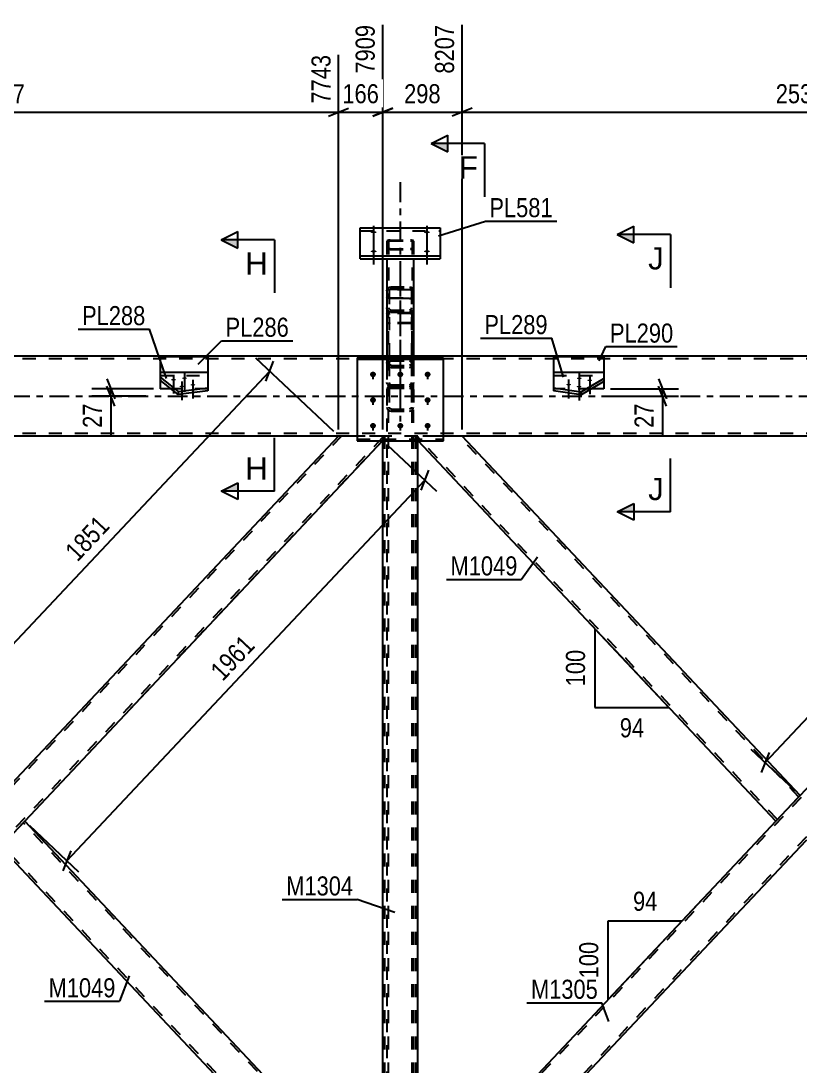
# Model space of a CAD drawing. Header units: millimetres. Extents: x -174 to 1015, y -641 to 200.
# Drawn here: x 244 to 360.9, y -100.6 to 56.3 of the extents above; entities that cross this region are included whole.
import ezdxf

# ---------------------------------------------------------------- set-up
doc = ezdxf.new("R2010")
doc.units = ezdxf.units.MM
doc.linetypes.add('DXK_LINE_DOT2', pattern=[3.9198, 1.9599, -1.9599])
doc.linetypes.add('DXK_LINE_DOT3', pattern=[5.9187, 2.979, -0.9799, 0.9799, -0.9799])
doc.styles.add('Arial', font='ARIAL.TTF', dxfattribs={"height": 0.2})
doc.styles.add('Arial Narrow', font='ARIALN.TTF', dxfattribs={"height": 0.2})

# ---------------------------------------------------------------- blocks, each defined once
blk = doc.blocks.new('Bolt-814735029-5268 - 5257')
at = {"linetype": 'Continuous'}
for points in [[(296.9, 24.44), (296.81, 24.44), (296.72, 24.45), (296.64, 24.47), (296.57, 24.49), (296.52, 24.52), (296.48, 24.54), (296.46, 24.57), (296.46, 24.61), (296.48, 24.64), (296.52, 24.67), (296.57, 24.69), (296.64, 24.71), (296.72, 24.73), (296.81, 24.74), (296.9, 24.74), (296.99, 24.74), (297.08, 24.73), (297.16, 24.71), (297.23, 24.69), (297.28, 24.67), (297.32, 24.64), (297.34, 24.61), (297.34, 24.57), (297.32, 24.54), (297.28, 24.52), (297.23, 24.49), (297.16, 24.47), (297.08, 24.45), (296.99, 24.44)], [(296.9, 21.57), (296.81, 21.57), (296.72, 21.58), (296.64, 21.6), (296.57, 21.62), (296.52, 21.64), (296.48, 21.67), (296.46, 21.7), (296.46, 21.73), (296.48, 21.76), (296.52, 21.79), (296.57, 21.82), (296.64, 21.84), (296.72, 21.86), (296.81, 21.86), (296.9, 21.87), (296.99, 21.86), (297.08, 21.86), (297.16, 21.84), (297.23, 21.82), (297.28, 21.79), (297.32, 21.76), (297.34, 21.73), (297.34, 21.7), (297.32, 21.67), (297.28, 21.64), (297.23, 21.62), (297.16, 21.6), (297.08, 21.58), (296.99, 21.57)]]:
    blk.add_hatch(color=1, dxfattribs=at).paths.add_polyline_path(points)
at = {"color": 1, "linetype": 'Continuous'}
for p, q in [((296.9, 25.53), (296.9, 22.6)), ((296.9, 22.66), (296.9, 19.73))]:
    blk.add_line(p, q, dxfattribs=at)
blk = doc.blocks.new('Bolt-814735029-5269 - 5257')
at = {"linetype": 'Continuous'}
for points in [[(296.8, 3.66), (296.89, 3.65), (296.98, 3.63), (297.06, 3.58), (297.13, 3.53), (297.18, 3.46), (297.22, 3.38), (297.24, 3.29), (297.24, 3.21), (297.22, 3.12), (297.18, 3.04), (297.13, 2.97), (297.06, 2.92), (296.98, 2.87), (296.89, 2.85), (296.8, 2.84), (296.71, 2.85), (296.62, 2.87), (296.54, 2.92), (296.47, 2.97), (296.42, 3.04), (296.38, 3.12), (296.36, 3.21), (296.36, 3.29), (296.38, 3.38), (296.42, 3.46), (296.47, 3.53), (296.54, 3.58), (296.62, 3.63), (296.71, 3.65)], [(300.9, 3.66), (300.99, 3.65), (301.08, 3.63), (301.16, 3.58), (301.23, 3.53), (301.28, 3.46), (301.32, 3.38), (301.34, 3.29), (301.34, 3.21), (301.32, 3.12), (301.28, 3.04), (301.23, 2.97), (301.16, 2.92), (301.08, 2.87), (300.99, 2.85), (300.9, 2.84), (300.81, 2.85), (300.72, 2.87), (300.64, 2.92), (300.57, 2.97), (300.52, 3.04), (300.48, 3.12), (300.46, 3.21), (300.46, 3.29), (300.48, 3.38), (300.52, 3.46), (300.57, 3.53), (300.64, 3.58), (300.72, 3.63), (300.81, 3.65)], [(305, 3.66), (305.09, 3.65), (305.18, 3.63), (305.26, 3.58), (305.33, 3.53), (305.38, 3.46), (305.42, 3.38), (305.44, 3.29), (305.44, 3.21), (305.42, 3.12), (305.38, 3.04), (305.33, 2.97), (305.26, 2.92), (305.18, 2.87), (305.09, 2.85), (305, 2.84), (304.91, 2.85), (304.82, 2.87), (304.74, 2.92), (304.67, 2.97), (304.62, 3.04), (304.58, 3.12), (304.56, 3.21), (304.56, 3.29), (304.58, 3.38), (304.62, 3.46), (304.67, 3.53), (304.74, 3.58), (304.82, 3.63), (304.91, 3.65)], [(296.8, -0.19), (296.89, -0.2), (296.98, -0.22), (297.06, -0.27), (297.13, -0.33), (297.18, -0.4), (297.22, -0.47), (297.24, -0.56), (297.24, -0.65), (297.22, -0.73), (297.18, -0.81), (297.13, -0.88), (297.06, -0.94), (296.98, -0.98), (296.89, -1.01), (296.8, -1.02), (296.71, -1.01), (296.62, -0.98), (296.54, -0.94), (296.47, -0.88), (296.42, -0.81), (296.38, -0.73), (296.36, -0.65), (296.36, -0.56), (296.38, -0.47), (296.42, -0.4), (296.47, -0.33), (296.54, -0.27), (296.62, -0.22), (296.71, -0.2)], [(305, -0.19), (305.09, -0.2), (305.18, -0.22), (305.26, -0.27), (305.33, -0.33), (305.38, -0.4), (305.42, -0.47), (305.44, -0.56), (305.44, -0.65), (305.42, -0.73), (305.38, -0.81), (305.33, -0.88), (305.26, -0.94), (305.18, -0.98), (305.09, -1.01), (305, -1.02), (304.91, -1.01), (304.82, -0.98), (304.74, -0.94), (304.67, -0.88), (304.62, -0.81), (304.58, -0.73), (304.56, -0.65), (304.56, -0.56), (304.58, -0.47), (304.62, -0.4), (304.67, -0.33), (304.74, -0.27), (304.82, -0.22), (304.91, -0.2)], [(296.8, -4.04), (296.89, -4.05), (296.98, -4.08), (297.06, -4.12), (297.13, -4.18), (297.18, -4.25), (297.22, -4.33), (297.24, -4.41), (297.24, -4.5), (297.22, -4.58), (297.18, -4.66), (297.13, -4.73), (297.06, -4.79), (296.98, -4.83), (296.89, -4.86), (296.8, -4.87), (296.71, -4.86), (296.62, -4.83), (296.54, -4.79), (296.47, -4.73), (296.42, -4.66), (296.38, -4.58), (296.36, -4.5), (296.36, -4.41), (296.38, -4.33), (296.42, -4.25), (296.47, -4.18), (296.54, -4.12), (296.62, -4.08), (296.71, -4.05)], [(300.9, -4.04), (300.99, -4.05), (301.08, -4.08), (301.16, -4.12), (301.23, -4.18), (301.28, -4.25), (301.32, -4.33), (301.34, -4.41), (301.34, -4.5), (301.32, -4.58), (301.28, -4.66), (301.23, -4.73), (301.16, -4.79), (301.08, -4.83), (300.99, -4.86), (300.9, -4.87), (300.81, -4.86), (300.72, -4.83), (300.64, -4.79), (300.57, -4.73), (300.52, -4.66), (300.48, -4.58), (300.46, -4.5), (300.46, -4.41), (300.48, -4.33), (300.52, -4.25), (300.57, -4.18), (300.64, -4.12), (300.72, -4.08), (300.81, -4.05)], [(305, -4.04), (305.09, -4.05), (305.18, -4.08), (305.26, -4.12), (305.33, -4.18), (305.38, -4.25), (305.42, -4.33), (305.44, -4.41), (305.44, -4.5), (305.42, -4.58), (305.38, -4.66), (305.33, -4.73), (305.26, -4.79), (305.18, -4.83), (305.09, -4.86), (305, -4.87), (304.91, -4.86), (304.82, -4.83), (304.74, -4.79), (304.67, -4.73), (304.62, -4.66), (304.58, -4.58), (304.56, -4.5), (304.56, -4.41), (304.58, -4.33), (304.62, -4.25), (304.67, -4.18), (304.74, -4.12), (304.82, -4.08), (304.91, -4.05)]]:
    blk.add_hatch(color=1, dxfattribs=at).paths.add_polyline_path(points)
at = {"color": 1, "linetype": 'Continuous'}
for p, q in [((296.8, 3.65), (296.8, 2.51)), ((300.9, 3.65), (300.9, 2.51)), ((305, 3.65), (305, 2.51)), ((296.8, -0.21), (296.8, -1.34)), ((305, -0.21), (305, -1.34)), ((296.8, -4.06), (296.8, -5.19)), ((300.9, -4.06), (300.9, -5.19)), ((305, -4.06), (305, -5.19))]:
    blk.add_line(p, q, dxfattribs=at)
blk = doc.blocks.new('Part-814735029-5341 - 5257')
at = {"color": 2, "linetype": 'Continuous'}
for p, q in [((943.9, 6), (-18.1, 6)), ((294.4, -6), (67.41, -6)), ((474.4, -6), (307.4, -6))]:
    blk.add_line(p, q, dxfattribs=at)
at = {"color": 7, "linetype": 'DXK_LINE_DOT2'}
for p, q in [((943.9, 5.6), (-18.1, 5.6)), ((943.9, -5.6), (-18.1, -5.6)), ((307.4, -6), (294.4, -6))]:
    blk.add_line(p, q, dxfattribs=at)
at = {"color": 7, "linetype": 'DXK_LINE_DOT3'}
blk.add_line((-18.1, 0), (943.9, 0), dxfattribs=at)
blk = doc.blocks.new('Part-814735029-5399 - 5257')
at = {"color": 2, "linetype": 'Continuous'}
for p, q in [((244.53, -63.8), (240.9, -67.65)), ((298.26, -120.94), (244.53, -63.8)), ((291.63, -121.6), (240.9, -67.65)), ((298.26, -121.6), (298.26, -120.94))]:
    blk.add_line(p, q, dxfattribs=at)
at = {"color": 7, "linetype": 'DXK_LINE_DOT2'}
for p, q in [((298.26, -121.41), (244.31, -64.03)), ((241.12, -67.42), (241.14, -67.4)), ((292.07, -121.6), (241.12, -67.42)), ((298.26, -121.6), (291.63, -121.6))]:
    blk.add_line(p, q, dxfattribs=at)
blk = doc.blocks.new('Part-814735029-7442 - 5257')
at = {"color": 7, "linetype": 'DXK_LINE_DOT3'}
blk.add_line((300.9, 32.1), (300.9, 5.94), dxfattribs=at)
at = {"color": 7, "linetype": 'DXK_LINE_DOT2'}
for p, q in [((298.94, 23.29), (298.9, 23.23)), ((298.9, 23.23), (298.9, 20.58)), ((298.9, 22.19), (298.94, 22.12)), ((299.04, 23.34), (298.94, 23.29)), ((298.94, 22.12), (299.04, 22.07)), ((299.2, 23.38), (299.04, 23.34)), ((299.04, 22.07), (299.2, 22.03)), ((299.14, 23.23), (299.16, 23.26)), ((299.14, 23.23), (299.14, 14.82)), ((299.16, 22.15), (299.14, 22.19)), ((299.16, 23.26), (299.21, 23.28)), ((299.21, 22.13), (299.16, 22.15)), ((299.38, 23.39), (299.2, 23.38)), ((299.2, 22.03), (299.38, 22.02)), ((299.21, 23.28), (299.29, 23.3)), ((299.29, 22.11), (299.21, 22.13)), ((299.29, 23.3), (299.38, 23.31)), ((299.38, 22.1), (299.29, 22.11)), ((299.38, 23.39), (302.42, 23.39)), ((299.38, 23.31), (302.42, 23.31)), ((299.38, 22.1), (302.42, 22.1)), ((299.38, 22.02), (302.42, 22.02)), ((302.6, 23.38), (302.42, 23.39)), ((302.42, 23.31), (302.51, 23.3)), ((302.51, 22.11), (302.42, 22.1)), ((302.42, 22.02), (302.6, 22.03)), ((302.51, 23.3), (302.59, 23.28)), ((302.59, 22.13), (302.51, 22.11)), ((302.59, 23.28), (302.64, 23.26)), ((302.64, 22.15), (302.59, 22.13)), ((302.76, 23.34), (302.6, 23.38)), ((302.6, 22.03), (302.76, 22.07)), ((302.64, 23.26), (302.66, 23.23)), ((302.66, 22.19), (302.64, 22.15)), ((302.66, 23.23), (302.66, 14.82)), ((302.86, 23.29), (302.76, 23.34)), ((302.76, 22.07), (302.86, 22.12)), ((302.9, 23.23), (302.86, 23.29)), ((302.86, 22.12), (302.9, 22.19)), ((302.9, 23.23), (302.9, 20.58)), ((298.9, 15.86), (298.94, 15.92)), ((298.94, 15.92), (299.04, 15.97)), ((299.04, 15.97), (299.2, 16.01)), ((299.16, 15.89), (299.14, 15.86)), ((299.21, 15.91), (299.16, 15.89)), ((299.2, 16.01), (299.38, 16.02)), ((299.29, 15.93), (299.21, 15.91)), ((299.38, 15.94), (299.29, 15.93)), ((299.38, 16.02), (302.42, 16.02)), ((302.42, 15.94), (299.38, 15.94)), ((302.42, 16.02), (302.6, 16.01)), ((302.51, 15.93), (302.42, 15.94)), ((302.59, 15.91), (302.51, 15.93)), ((302.64, 15.89), (302.59, 15.91)), ((302.6, 16.01), (302.76, 15.97)), ((302.66, 15.86), (302.64, 15.89)), ((302.76, 15.97), (302.86, 15.92)), ((302.86, 15.92), (302.9, 15.86)), ((299.14, 14.82), (299.16, 14.78)), ((299.16, 14.78), (299.21, 14.76)), ((299.21, 14.76), (299.29, 14.74)), ((299.29, 14.74), (299.38, 14.73)), ((299.38, 14.73), (302.42, 14.73)), ((299.54, 14.65), (299.53, 14.65)), ((302.27, 14.65), (302.26, 14.65)), ((302.42, 14.73), (302.51, 14.74)), ((302.51, 14.74), (302.59, 14.76)), ((302.59, 14.76), (302.64, 14.78)), ((302.64, 14.78), (302.66, 14.82))]:
    blk.add_line(p, q, dxfattribs=at)
at = {"color": 2, "linetype": 'Continuous'}
for p, q in [((298.9, 20.58), (298.9, 14.82)), ((302.9, 20.58), (302.9, 14.82)), ((298.94, 14.75), (298.9, 14.82)), ((299.04, 14.7), (298.94, 14.75)), ((299.2, 14.66), (299.04, 14.7)), ((299.38, 14.65), (299.2, 14.66)), ((299.53, 14.65), (299.38, 14.65)), ((302.26, 14.65), (299.54, 14.65)), ((302.27, 14.65), (302.42, 14.65)), ((302.6, 14.66), (302.42, 14.65)), ((302.76, 14.7), (302.6, 14.66)), ((302.86, 14.75), (302.76, 14.7)), ((302.9, 14.82), (302.86, 14.75))]:
    blk.add_line(p, q, dxfattribs=at)
blk = doc.blocks.new('Part-814735029-5419 - 5257')
at = {"color": 7, "linetype": 'DXK_LINE_DOT3'}
blk.add_line((300.9, 6.89), (300.9, -3.8), dxfattribs=at)
at = {"color": 7, "linetype": 'DXK_LINE_DOT2'}
for p, q in [((298.9, 4.92), (298.95, 5.18)), ((298.9, 4.92), (298.9, -1.66)), ((299.25, 5.05), (299.22, 4.92)), ((299.22, 4.92), (299.22, -1.66)), ((299.3, 5.55), (299.54, 5.6)), ((299.54, 5.26), (299.42, 5.23)), ((299.54, 5.6), (302.26, 5.6)), ((299.54, 5.26), (302.26, 5.26)), ((302.26, 5.6), (302.51, 5.55)), ((302.38, 5.23), (302.26, 5.26)), ((302.58, 4.92), (302.56, 5.05)), ((302.58, 4.92), (302.58, -1.66)), ((302.85, 5.18), (302.9, 4.92)), ((302.9, 4.92), (302.9, -1.66)), ((298.95, 1.76), (298.9, 2.02)), ((299.22, 2.02), (299.25, 1.89)), ((299.42, 1.71), (299.54, 1.68)), ((299.54, 1.68), (302.26, 1.68)), ((302.26, 1.68), (302.38, 1.71)), ((302.56, 1.89), (302.58, 2.02)), ((302.9, 2.02), (302.85, 1.76)), ((298.95, 1.12), (298.9, 0.89)), ((299.09, 1.32), (298.95, 1.12)), ((299.3, 1.45), (299.09, 1.32)), ((299.22, 0.89), (299.25, 1.01)), ((299.25, 1.01), (299.31, 1.11)), ((299.54, 1.5), (299.3, 1.45)), ((299.54, 1.34), (299.3, 1.4)), ((299.31, 1.11), (299.42, 1.17)), ((299.42, 1.17), (299.54, 1.2)), ((299.54, 1.5), (302.26, 1.5)), ((299.54, 1.34), (302.26, 1.34)), ((299.54, 1.2), (302.26, 1.2)), ((302.51, 1.45), (302.26, 1.5)), ((302.51, 1.4), (302.26, 1.34)), ((302.26, 1.2), (302.38, 1.17)), ((302.38, 1.17), (302.49, 1.11)), ((302.49, 1.11), (302.56, 1.01)), ((302.71, 1.32), (302.51, 1.45)), ((302.56, 1.01), (302.58, 0.89)), ((302.85, 1.12), (302.71, 1.32)), ((302.9, 0.89), (302.85, 1.12)), ((298.9, -1.66), (298.95, -1.89)), ((298.95, -1.89), (299.09, -2.09)), ((299.09, -2.09), (299.3, -2.22)), ((299.25, -1.78), (299.22, -1.66)), ((299.31, -1.87), (299.25, -1.78)), ((299.3, -2.22), (299.54, -2.26)), ((299.42, -1.94), (299.31, -1.87)), ((299.54, -1.96), (299.42, -1.94)), ((299.54, -1.96), (302.26, -1.96)), ((299.54, -2.26), (302.26, -2.26)), ((302.38, -1.94), (302.26, -1.96)), ((302.26, -2.26), (302.51, -2.22)), ((302.49, -1.87), (302.38, -1.94)), ((302.56, -1.78), (302.49, -1.87)), ((302.51, -2.22), (302.71, -2.09)), ((302.58, -1.66), (302.56, -1.78)), ((302.71, -2.09), (302.85, -1.89)), ((302.85, -1.89), (302.9, -1.66))]:
    blk.add_line(p, q, dxfattribs=at)
for centre, radius, start, end in [((299.57, 4.94), 0.662, 114.32, 159.2417), ((299.55, 4.93), 0.331, 114.32, 159.2417), ((302.25, 4.93), 0.331, 20.7583, 65.68), ((302.23, 4.94), 0.662, 20.7583, 65.68), ((299.57, 2), 0.662, 200.7583, 245.68), ((299.55, 2.01), 0.331, 200.7583, 245.68), ((302.25, 2.01), 0.331, 294.32, 339.2417), ((302.23, 2), 0.662, 294.32, 339.2417)]:
    blk.add_arc(centre, radius, start, end, dxfattribs=at)
blk = doc.blocks.new('Part-814735029-5459 - 5257')
at = {"color": 7, "linetype": 'DXK_LINE_DOT2'}
for p, q in [((303.54, -6), (298.26, -6)), ((298.26, -6.71), (298.26, -6)), ((298.58, -121.6), (298.58, -6)), ((303.22, -121.6), (303.22, -6)), ((303.54, -6.71), (303.54, -6)), ((298.26, -121.6), (298.26, -120.94)), ((303.54, -121.6), (298.26, -121.6)), ((303.54, -121.6), (303.54, -120.94))]:
    blk.add_line(p, q, dxfattribs=at)
at = {"color": 2, "linetype": 'Continuous'}
for p, q in [((298.26, -120.94), (298.26, -6.71)), ((303.54, -120.94), (303.54, -6.71))]:
    blk.add_line(p, q, dxfattribs=at)
blk = doc.blocks.new('Part-814735029-5529 - 5257')
at = {"color": 7, "linetype": 'DXK_LINE_DOT2'}
for p, q in [((310.17, -6), (303.54, -6)), ((303.54, -6.66), (303.54, -6)), ((357.5, -63.57), (303.54, -6.19)), ((360.68, -60.18), (309.73, -6)), ((303.59, -6.71), (303.54, -6.66)), ((360.87, -59.98), (360.46, -60.41)), ((357.5, -63.57), (357.51, -63.55))]:
    blk.add_line(p, q, dxfattribs=at)
at = {"color": 2, "linetype": 'Continuous'}
for p, q in [((360.9, -59.95), (310.17, -6)), ((357.28, -63.8), (303.59, -6.71)), ((360.46, -60.41), (357.28, -63.8)), ((360.9, -59.95), (360.46, -60.41))]:
    blk.add_line(p, q, dxfattribs=at)
blk = doc.blocks.new('Part-814735029-5534 - 5257')
at = {"color": 7, "linetype": 'DXK_LINE_DOT2'}
for p, q in [((412.07, -6), (303.54, -121.41)), ((418.26, -6.19), (309.73, -121.6)), ((418.26, -6), (411.63, -6)), ((360.9, -59.95), (357.28, -63.8)), ((364.53, -63.8), (360.9, -67.65)), ((310.17, -121.6), (303.54, -121.6))]:
    blk.add_line(p, q, dxfattribs=at)
at = {"color": 2, "linetype": 'Continuous'}
for p, q in [((411.63, -6), (360.9, -59.95)), ((418.26, -6.66), (418.26, -6)), ((418.26, -6.66), (364.53, -63.8)), ((357.28, -63.8), (303.54, -120.94)), ((360.9, -67.65), (310.17, -121.6)), ((303.54, -121.52), (303.54, -120.94)), ((303.54, -121.6), (303.54, -121.52))]:
    blk.add_line(p, q, dxfattribs=at)
blk = doc.blocks.new('Part-814735029-5539 - 5257')
at = {"color": 7, "linetype": 'DXK_LINE_DOT2'}
for p, q in [((292.07, -6), (183.54, -121.41)), ((298.26, -6.19), (189.73, -121.6)), ((298.26, -6), (291.63, -6)), ((298.26, -6.66), (298.26, -6)), ((298.26, -6.66), (260.1, -47.24)), ((240.9, -59.95), (237.28, -63.8)), ((244.53, -63.8), (240.9, -67.65)), ((190.17, -121.6), (183.54, -121.6))]:
    blk.add_line(p, q, dxfattribs=at)
at = {"color": 2, "linetype": 'Continuous'}
for p, q in [((291.63, -6), (240.9, -59.95)), ((298.21, -6.71), (244.53, -63.8)), ((237.28, -63.8), (183.54, -120.94)), ((190.17, -121.6), (240.9, -67.65)), ((183.54, -121.6), (183.54, -120.94))]:
    blk.add_line(p, q, dxfattribs=at)
blk = doc.blocks.new('Part-814735029-5575 - 5257')
at = {"color": 7, "linetype": 'DXK_LINE_DOT3'}
blk.add_line((300.9, 17.91), (300.9, 0.7), dxfattribs=at)
at = {"color": 7, "linetype": 'DXK_LINE_DOT2'}
for p, q in [((298.9, 15.77), (298.95, 16)), ((298.9, 15.77), (298.9, 14.82)), ((298.95, 16), (299.09, 16.2)), ((299.09, 16.2), (299.29, 16.33)), ((299.24, 15.89), (299.22, 15.77)), ((299.22, 15.77), (299.22, 4.94)), ((299.31, 15.98), (299.24, 15.89)), ((299.29, 16.33), (299.54, 16.37)), ((299.42, 16.05), (299.31, 15.98)), ((299.54, 16.07), (299.42, 16.05)), ((299.54, 16.37), (302.26, 16.37)), ((299.54, 16.07), (302.26, 16.07)), ((302.26, 16.37), (302.5, 16.33)), ((302.38, 16.05), (302.26, 16.07)), ((302.49, 15.98), (302.38, 16.05)), ((302.56, 15.89), (302.49, 15.98)), ((302.5, 16.33), (302.71, 16.2)), ((302.58, 15.77), (302.56, 15.89)), ((302.58, 15.77), (302.58, 4.94)), ((302.71, 16.2), (302.85, 16)), ((302.85, 16), (302.9, 15.77)), ((302.9, 15.77), (302.9, 14.82)), ((298.95, 12.98), (298.9, 13.22)), ((299.09, 12.79), (298.95, 12.98)), ((299.29, 12.66), (299.09, 12.79)), ((299.24, 13.1), (299.22, 13.22)), ((299.29, 13.03), (299.24, 13.1)), ((299.31, 13), (299.29, 13.03)), ((299.54, 12.61), (299.29, 12.66)), ((299.31, 13), (299.42, 12.94)), ((299.42, 12.94), (299.54, 12.91)), ((299.54, 12.91), (302.26, 12.91)), ((299.54, 12.61), (302.26, 12.61)), ((302.26, 12.91), (302.38, 12.94)), ((302.5, 12.66), (302.26, 12.61)), ((302.38, 12.94), (302.49, 13)), ((302.49, 13), (302.5, 13.03)), ((302.5, 13.03), (302.56, 13.1)), ((302.71, 12.79), (302.5, 12.66)), ((302.56, 13.1), (302.58, 13.22)), ((302.85, 12.98), (302.71, 12.79)), ((302.9, 13.22), (302.85, 12.98)), ((302.9, 6), (298.9, 6)), ((298.9, 6), (298.9, 4.94)), ((298.9, 4.94), (298.95, 4.68)), ((299.24, 4.81), (299.22, 4.94)), ((302.58, 4.94), (302.56, 4.81)), ((302.85, 4.68), (302.9, 4.94)), ((302.9, 6), (302.9, 4.94)), ((299.29, 4.31), (299.54, 4.26)), ((299.54, 4.6), (299.42, 4.62)), ((299.54, 4.6), (302.26, 4.6)), ((299.54, 4.26), (302.26, 4.26)), ((302.38, 4.62), (302.26, 4.6)), ((302.26, 4.26), (302.5, 4.31))]:
    blk.add_line(p, q, dxfattribs=at)
at = {"color": 2, "linetype": 'Continuous'}
for p, q in [((298.9, 14.82), (298.9, 6)), ((302.9, 14.82), (302.9, 6))]:
    blk.add_line(p, q, dxfattribs=at)
at = {"color": 7, "linetype": 'DXK_LINE_DOT2'}
for centre, radius, start, end in [((299.55, 4.92), 0.331, 200.7583, 245.68), ((302.25, 4.92), 0.331, 294.32, 339.2417), ((299.57, 4.91), 0.662, 200.7583, 245.68), ((302.23, 4.91), 0.662, 294.32, 339.2417)]:
    blk.add_arc(centre, radius, start, end, dxfattribs=at)
blk = doc.blocks.new('Part-814735029-5615 - 5257')
at = {"color": 2, "linetype": 'Continuous'}
for p, q in [((307.4, 5.72), (294.4, 5.72)), ((294.4, 5.72), (294.4, -6.71)), ((294.4, 5.51), (307.4, 5.51)), ((307.4, -6.71), (307.4, 5.72)), ((294.4, -6.71), (307.4, -6.71))]:
    blk.add_line(p, q, dxfattribs=at)
at = {"color": 7, "linetype": 'DXK_LINE_DOT2'}
blk.add_line((294.4, -6.49), (307.4, -6.49), dxfattribs=at)
blk = doc.blocks.new('Part-814735029-5618 - 5257')
at = {"color": 2, "linetype": 'Continuous'}
for p, q in [((264.87, 5.89), (264.87, 3.53)), ((272, 5.89), (264.87, 5.89)), ((272, 5.89), (272, 3.53)), ((264.87, 2.37), (264.87, 1.09)), ((266.47, 1.09), (264.87, 1.09))]:
    blk.add_line(p, q, dxfattribs=at)
at = {"color": 7, "linetype": 'DXK_LINE_DOT2'}
for p, q in [((264.87, 3.53), (264.87, 2.37)), ((272, 3.53), (272, 1.09)), ((272, 1.09), (266.47, 1.09))]:
    blk.add_line(p, q, dxfattribs=at)
blk = doc.blocks.new('Part-814735029-5620 - 5257')
at = {"color": 2, "linetype": 'Continuous'}
for p, q in [((323.87, 5.89), (323.87, 3.53)), ((331.43, 5.89), (323.87, 5.89)), ((331.43, 5.89), (331.43, 3.53)), ((331.43, 2.2), (331.43, 1.09)), ((331.43, 1.09), (329.56, 1.09))]:
    blk.add_line(p, q, dxfattribs=at)
at = {"color": 7, "linetype": 'DXK_LINE_DOT2'}
for p, q in [((323.87, 3.53), (323.87, 1.09)), ((331.43, 3.53), (331.43, 2.2)), ((329.56, 1.09), (323.87, 1.09))]:
    blk.add_line(p, q, dxfattribs=at)
blk = doc.blocks.new('Part-814735029-5848 - 5257')
at = {"color": 2, "linetype": 'Continuous'}
for p, q in [((331.43, 3.53), (323.87, 3.53)), ((323.87, 3.53), (323.87, 0.78)), ((331.43, 3.53), (331.43, 2.2)), ((328.03, 0.64), (331.43, 2.65)), ((331.43, 2.2), (328.03, 0.19)), ((323.87, 1.23), (328.03, 0.64)), ((328.03, 0.19), (323.87, 0.78)), ((328.03, 0.64), (328.03, 0.19))]:
    blk.add_line(p, q, dxfattribs=at)
at = {"color": 7, "linetype": 'DXK_LINE_DOT2'}
blk.add_line((323.87, 3.08), (331.43, 3.08), dxfattribs=at)
blk = doc.blocks.new('Bolt-814735029-5849 - 5257')
at = {"linetype": 'Continuous'}
for points in [[(326.16, 1.6), (326.08, 1.6), (326.01, 1.61), (325.95, 1.62), (325.89, 1.64), (325.85, 1.66), (325.82, 1.68), (325.8, 1.71), (325.8, 1.73), (325.82, 1.76), (325.85, 1.78), (325.89, 1.8), (325.95, 1.82), (326.01, 1.83), (326.08, 1.84), (326.16, 1.84), (326.23, 1.84), (326.31, 1.83), (326.37, 1.82), (326.43, 1.8), (326.47, 1.78), (326.5, 1.76), (326.52, 1.73), (326.52, 1.71), (326.5, 1.68), (326.47, 1.66), (326.43, 1.64), (326.37, 1.62), (326.31, 1.61), (326.23, 1.6)], [(327.76, 2.54), (327.69, 2.55), (327.61, 2.55), (327.55, 2.57), (327.49, 2.58), (327.45, 2.61), (327.42, 2.63), (327.4, 2.65), (327.4, 2.68), (327.42, 2.7), (327.45, 2.73), (327.49, 2.75), (327.55, 2.77), (327.61, 2.78), (327.69, 2.79), (327.76, 2.79), (327.84, 2.79), (327.91, 2.78), (327.97, 2.77), (328.03, 2.75), (328.07, 2.73), (328.1, 2.7), (328.12, 2.68), (328.12, 2.65), (328.1, 2.63), (328.07, 2.61), (328.03, 2.58), (327.97, 2.57), (327.91, 2.55), (327.84, 2.55)], [(329.32, 2.24), (329.24, 2.24), (329.17, 2.25), (329.11, 2.26), (329.05, 2.28), (329.01, 2.3), (328.98, 2.32), (328.96, 2.35), (328.96, 2.37), (328.98, 2.4), (329.01, 2.42), (329.05, 2.44), (329.11, 2.46), (329.17, 2.47), (329.24, 2.48), (329.32, 2.48), (329.39, 2.48), (329.47, 2.47), (329.53, 2.46), (329.59, 2.44), (329.63, 2.42), (329.66, 2.4), (329.68, 2.37), (329.68, 2.35), (329.66, 2.32), (329.63, 2.3), (329.59, 2.28), (329.53, 2.26), (329.47, 2.25), (329.39, 2.24)], [(327.72, 1.29), (327.64, 1.29), (327.57, 1.3), (327.51, 1.31), (327.45, 1.33), (327.41, 1.35), (327.37, 1.37), (327.36, 1.4), (327.36, 1.42), (327.37, 1.45), (327.41, 1.47), (327.45, 1.49), (327.51, 1.51), (327.57, 1.52), (327.64, 1.53), (327.72, 1.53), (327.79, 1.53), (327.86, 1.52), (327.93, 1.51), (327.98, 1.49), (328.03, 1.47), (328.06, 1.45), (328.07, 1.42), (328.07, 1.4), (328.06, 1.37), (328.03, 1.35), (327.98, 1.33), (327.93, 1.31), (327.86, 1.3), (327.79, 1.29)]]:
    blk.add_hatch(color=1, dxfattribs=at).paths.add_polyline_path(points)
at = {"color": 1, "linetype": 'Continuous'}
for p, q in [((327.76, 3.42), (327.76, 0.6)), ((326.16, 2.47), (326.16, -0.35)), ((327.72, 2.16), (327.72, -0.66)), ((329.32, 3.11), (329.32, 0.29))]:
    blk.add_line(p, q, dxfattribs=at)
blk = doc.blocks.new('Part-814735029-5859 - 5257')
at = {"color": 2, "linetype": 'Continuous'}
for p, q in [((272, 3.53), (264.87, 3.53)), ((264.87, 3.53), (264.87, 2.37)), ((272, 3.53), (272, 0.78)), ((264.87, 2.82), (267.54, 0.68)), ((267.54, 0.23), (264.87, 2.37)), ((267.54, 0.68), (272, 1.23)), ((272, 0.78), (267.54, 0.23)), ((267.54, 0.68), (267.54, 0.23))]:
    blk.add_line(p, q, dxfattribs=at)
at = {"color": 7, "linetype": 'DXK_LINE_DOT2'}
blk.add_line((264.87, 3.08), (272, 3.08), dxfattribs=at)
blk = doc.blocks.new('Part-814735029-7437 - 5257')
at = {"color": 7, "linetype": 'DXK_LINE_DOT2'}
for p, q in [((298.9, 12.3), (298.94, 12.37)), ((298.9, 12.3), (298.9, -121.6)), ((298.9, 11.1), (298.94, 11.02)), ((298.94, 12.37), (298.95, 12.37)), ((298.94, 11.02), (298.95, 11.02)), ((298.95, 12.37), (299.04, 12.43)), ((298.95, 11.02), (299.04, 10.96)), ((299.2, 12.47), (299.04, 12.43)), ((299.14, 12.3), (299.16, 12.33)), ((299.14, -121.6), (299.14, 12.3)), ((299.16, 11.06), (299.14, 11.1)), ((299.16, 12.33), (299.21, 12.36)), ((299.21, 11.03), (299.16, 11.06)), ((299.38, 12.48), (299.2, 12.47)), ((299.21, 12.36), (299.29, 12.38)), ((299.29, 11.01), (299.21, 11.03)), ((299.29, 12.38), (299.38, 12.39)), ((299.38, 11), (299.29, 11.01)), ((302.42, 12.48), (299.38, 12.48)), ((302.42, 12.39), (299.38, 12.39)), ((302.42, 11), (299.38, 11)), ((302.6, 12.47), (302.42, 12.48)), ((302.42, 12.39), (302.51, 12.38)), ((302.51, 11.01), (302.42, 11)), ((302.51, 12.38), (302.59, 12.36)), ((302.59, 11.03), (302.51, 11.01)), ((302.59, 12.36), (302.64, 12.33)), ((302.64, 11.06), (302.59, 11.03)), ((302.76, 12.43), (302.6, 12.47)), ((302.64, 12.33), (302.66, 12.3)), ((302.66, 11.1), (302.64, 11.06)), ((302.66, -121.6), (302.66, 12.3)), ((302.86, 12.37), (302.76, 12.43)), ((302.76, 10.96), (302.86, 11.02)), ((302.9, 12.3), (302.86, 12.37)), ((302.86, 11.02), (302.9, 11.1)), ((302.9, -121.6), (302.9, 12.3)), ((299.04, 10.96), (299.2, 10.92)), ((299.2, 10.92), (299.38, 10.91)), ((302.42, 10.91), (299.38, 10.91)), ((302.42, 10.91), (302.6, 10.92)), ((302.6, 10.92), (302.76, 10.96)), ((299.38, -102.56), (299.2, -102.78)), ((299.38, -102.56), (302.42, -102.56)), ((302.6, -102.78), (302.42, -102.56)), ((298.94, -104.3), (298.9, -105.38)), ((299.14, -105.38), (299.16, -104.84)), ((299.29, -104.08), (299.38, -103.97)), ((299.38, -103.97), (302.42, -103.97)), ((302.42, -103.97), (302.51, -104.08)), ((302.64, -104.84), (302.66, -105.38)), ((302.9, -105.38), (302.86, -104.3)), ((298.9, -121.6), (302.9, -121.6))]:
    blk.add_line(p, q, dxfattribs=at)
for centre, radius, start, end in [((304.61, -104.48), 5.68, 162.5062, 178.1392), ((297.18, -104.48), 5.68, 1.8608, 17.4938), ((302, -104.93), 2.84, 162.5062, 178.1392), ((299.8, -104.93), 2.84, 1.8608, 17.4938)]:
    blk.add_arc(centre, radius, start, end, dxfattribs=at)
blk = doc.blocks.new('Bolt-814735029-5860 - 5257')
at = {"linetype": 'Continuous'}
for points in [[(266.86, 2.32), (266.79, 2.32), (266.72, 2.33), (266.65, 2.34), (266.59, 2.36), (266.55, 2.38), (266.52, 2.4), (266.5, 2.43), (266.5, 2.46), (266.52, 2.48), (266.55, 2.5), (266.59, 2.53), (266.65, 2.54), (266.72, 2.56), (266.79, 2.56), (266.86, 2.57), (266.94, 2.56), (267.01, 2.56), (267.07, 2.54), (267.13, 2.53), (267.17, 2.5), (267.2, 2.48), (267.22, 2.46), (267.22, 2.43), (267.2, 2.4), (267.17, 2.38), (267.13, 2.36), (267.07, 2.34), (267.01, 2.33), (266.94, 2.32)], [(268.52, 2.56), (268.44, 2.56), (268.37, 2.57), (268.31, 2.59), (268.25, 2.6), (268.2, 2.62), (268.17, 2.65), (268.16, 2.67), (268.16, 2.7), (268.17, 2.72), (268.2, 2.75), (268.25, 2.77), (268.31, 2.78), (268.37, 2.8), (268.44, 2.81), (268.52, 2.81), (268.59, 2.81), (268.66, 2.8), (268.73, 2.78), (268.78, 2.77), (268.83, 2.75), (268.86, 2.72), (268.87, 2.7), (268.87, 2.67), (268.86, 2.65), (268.83, 2.62), (268.78, 2.6), (268.73, 2.59), (268.66, 2.57), (268.59, 2.56)], [(269.78, 1.56), (269.7, 1.56), (269.63, 1.57), (269.57, 1.58), (269.51, 1.6), (269.46, 1.62), (269.43, 1.64), (269.42, 1.67), (269.42, 1.69), (269.43, 1.72), (269.46, 1.74), (269.51, 1.76), (269.57, 1.78), (269.63, 1.79), (269.7, 1.8), (269.78, 1.8), (269.85, 1.8), (269.92, 1.79), (269.99, 1.78), (270.04, 1.76), (270.09, 1.74), (270.12, 1.72), (270.13, 1.69), (270.13, 1.67), (270.12, 1.64), (270.09, 1.62), (270.04, 1.6), (269.99, 1.58), (269.92, 1.57), (269.85, 1.56)], [(268.12, 1.31), (268.05, 1.32), (267.98, 1.32), (267.91, 1.34), (267.85, 1.35), (267.81, 1.38), (267.78, 1.4), (267.76, 1.42), (267.76, 1.45), (267.78, 1.47), (267.81, 1.5), (267.85, 1.52), (267.91, 1.54), (267.98, 1.55), (268.05, 1.56), (268.12, 1.56), (268.2, 1.56), (268.27, 1.55), (268.33, 1.54), (268.39, 1.52), (268.43, 1.5), (268.46, 1.47), (268.48, 1.45), (268.48, 1.42), (268.46, 1.4), (268.43, 1.38), (268.39, 1.35), (268.33, 1.34), (268.27, 1.32), (268.2, 1.32)]]:
    blk.add_hatch(color=1, dxfattribs=at).paths.add_polyline_path(points)
at = {"color": 1, "linetype": 'Continuous'}
for p, q in [((266.86, 3.19), (266.86, 0.38)), ((268.52, 3.44), (268.52, 0.62)), ((268.12, 2.19), (268.12, -0.63)), ((269.78, 2.43), (269.78, -0.39))]:
    blk.add_line(p, q, dxfattribs=at)
blk = doc.blocks.new('Part-814735029-5885 - 5257')
at = {"color": 2, "linetype": 'Continuous'}
for p, q in [((294.9, 20.58), (294.9, 25.27)), ((294.9, 25.27), (306.9, 25.27)), ((306.9, 25.27), (306.9, 20.58)), ((294.9, 21.03), (306.9, 21.03)), ((294.9, 20.58), (306.9, 20.58))]:
    blk.add_line(p, q, dxfattribs=at)
at = {"color": 7, "linetype": 'DXK_LINE_DOT2'}
blk.add_line((294.9, 24.82), (306.9, 24.82), dxfattribs=at)
blk = doc.blocks.new('Bolt-814735029-5894 - 5257')
at = {"linetype": 'Continuous'}
for points in [[(304.9, 24.44), (304.81, 24.44), (304.72, 24.45), (304.64, 24.47), (304.57, 24.49), (304.52, 24.52), (304.48, 24.54), (304.46, 24.57), (304.46, 24.61), (304.48, 24.64), (304.52, 24.67), (304.57, 24.69), (304.64, 24.71), (304.72, 24.73), (304.81, 24.74), (304.9, 24.74), (304.99, 24.74), (305.08, 24.73), (305.16, 24.71), (305.23, 24.69), (305.28, 24.67), (305.32, 24.64), (305.34, 24.61), (305.34, 24.57), (305.32, 24.54), (305.28, 24.52), (305.23, 24.49), (305.16, 24.47), (305.08, 24.45), (304.99, 24.44)], [(304.9, 21.57), (304.81, 21.57), (304.72, 21.58), (304.64, 21.6), (304.57, 21.62), (304.52, 21.64), (304.48, 21.67), (304.46, 21.7), (304.46, 21.73), (304.48, 21.76), (304.52, 21.79), (304.57, 21.82), (304.64, 21.84), (304.72, 21.86), (304.81, 21.86), (304.9, 21.87), (304.99, 21.86), (305.08, 21.86), (305.16, 21.84), (305.23, 21.82), (305.28, 21.79), (305.32, 21.76), (305.34, 21.73), (305.34, 21.7), (305.32, 21.67), (305.28, 21.64), (305.23, 21.62), (305.16, 21.6), (305.08, 21.58), (304.99, 21.57)]]:
    blk.add_hatch(color=1, dxfattribs=at).paths.add_polyline_path(points)
at = {"color": 1, "linetype": 'Continuous'}
for p, q in [((304.9, 25.53), (304.9, 22.6)), ((304.9, 22.66), (304.9, 19.73))]:
    blk.add_line(p, q, dxfattribs=at)
blk = doc.blocks.new('StraightDimension-814735029-19003 - 5257')
at = {"color": 7, "linetype": 'Continuous'}
for p, q in [((339.66, 2.59), (340.86, -0.41)), ((332.43, 1.09), (342.66, 1.09)), ((332.43, 0), (342.66, 0)), ((340.86, -1.5), (339.66, 1.5)), ((340.26, 0), (340.26, 1.09))]:
    blk.add_line(p, q, dxfattribs=at)
at = {"color": 0}
blk.add_wipeout([(339.51, -0.53), (335.31, -0.53), (335.31, -5.38), (339.51, -5.38)], dxfattribs=at)
at = {"color": 7, "linetype": 'Continuous'}
blk.add_line((340.26, 0), (340.26, -5.91), dxfattribs=at)
blk.add_line((340.26, 0), (340.26, -5.91), dxfattribs=at)
at = {"color": 3, "style": 'Arial Narrow'}
blk.add_text('27', height=2.863, rotation=90.0002, dxfattribs=at).set_placement((338.91, -4.78))
blk = doc.blocks.new('StraightDimension-814735029-7115 - 5257')
at = {"color": 7, "linetype": 'Continuous'}
for p, q in [((298.26, -5), (298.26, 55.71)), ((310.17, -5), (310.17, 55.71)), ((296.76, 42), (299.76, 43.2)), ((298.26, 42.6), (310.17, 42.6)), ((311.67, 43.2), (308.67, 42))]:
    blk.add_line(p, q, dxfattribs=at)
at = {"color": 0}
blk.add_wipeout([(307.56, 43.35), (307.56, 47.55), (300.87, 47.55), (300.87, 43.35)], dxfattribs=at)
at = {"color": 3, "style": 'Arial Narrow'}
blk.add_text('298', height=2.863, dxfattribs=at).set_placement((301.47, 43.95))
at = {"color": 0, "linetype": 'Continuous'}
blk.add_wipeout([(309.57, 56.31), (305.37, 56.31), (305.37, 47.8), (309.57, 47.8)], dxfattribs=at)
at = {"color": 3, "linetype": 'Continuous', "style": 'Arial Narrow'}
blk.add_text('8207', height=2.863, rotation=90.0002, dxfattribs=at).set_placement((308.97, 48.4))
blk = doc.blocks.new('StraightDimension-814735029-6612 - 5257')
at = {"color": 7, "linetype": 'Continuous'}
for p, q in [((298.99, -7.35), (306.35, -14.26)), ((304.01, -14.12), (305.19, -11.12)), ((250.86, -69.76), (304.6, -12.62)), ((245.25, -64.49), (252.61, -71.4)), ((251.45, -68.26), (250.27, -71.26))]:
    blk.add_line(p, q, dxfattribs=at)
at = {"color": 0}
blk.add_wipeout([(280.1, -37.57), (277.04, -34.7), (271.21, -40.9), (274.27, -43.78)], dxfattribs=at)
at = {"color": 3, "style": 'Arial Narrow'}
blk.add_text('1961', height=2.863, rotation=46.7591, dxfattribs=at).set_placement((274.24, -42.93))
blk = doc.blocks.new('AngleDimension-814735029-22553 - 5257')
at = {"color": 7, "linetype": 'Continuous'}
for p, q in [((330.12, -34.93), (341.22, -46.73)), ((330.12, -34.93), (330.12, -46.73)), ((333.21, -38.21), (341.22, -46.73)), ((330.12, -46.73), (341.22, -46.73))]:
    blk.add_line(p, q, dxfattribs=at)
at = {"color": 0}
for points in [[(329.22, -37.48), (325.02, -37.48), (325.02, -44.17), (329.22, -44.17)], [(338.1, -51.83), (338.1, -47.63), (333.24, -47.63), (333.24, -51.83)]]:
    blk.add_wipeout(points, dxfattribs=at)
at = {"color": 3, "style": 'Arial Narrow'}
blk.add_text('100', height=2.863, rotation=90.0002, dxfattribs=at).set_placement((328.62, -43.57))
blk.add_text('94', height=2.863, dxfattribs=at).set_placement((333.84, -51.23))
blk = doc.blocks.new('StraightDimension-814735029-6591 - 5257')
at = {"color": 7, "linetype": 'Continuous'}
for p, q in [((290.91, -5.31), (279.22, 5.67)), ((280.71, 2.22), (281.89, 5.22)), ((230.57, -50.23), (281.3, 3.72)), ((240.17, -59.26), (228.49, -48.27)), ((231.16, -48.72), (229.98, -51.73))]:
    blk.add_line(p, q, dxfattribs=at)
at = {"color": 0}
blk.add_wipeout([(258.3, -19.64), (255.24, -16.76), (249.41, -22.96), (252.47, -25.84)], dxfattribs=at)
at = {"color": 3, "style": 'Arial Narrow'}
blk.add_text('1851', height=2.863, rotation=46.7591, dxfattribs=at).set_placement((252.45, -24.99))
blk = doc.blocks.new('StraightDimension-814735029-7101 - 5257')
at = {"color": 7, "linetype": 'Continuous'}
for p, q in [((310.17, -5), (310.17, 55.71)), ((411.63, -5), (411.63, 53.04)), ((311.67, 43.2), (308.67, 42)), ((310.17, 42.6), (411.63, 42.6)), ((410.13, 42), (413.13, 43.2))]:
    blk.add_line(p, q, dxfattribs=at)
at = {"color": 0, "linetype": 'Continuous'}
blk.add_wipeout([(411.03, 53.64), (406.83, 53.64), (406.83, 43.3), (411.03, 43.3)], dxfattribs=at)
at = {"color": 0}
blk.add_wipeout([(365.16, 43.35), (365.16, 47.55), (356.65, 47.55), (356.65, 43.35)], dxfattribs=at)
at = {"color": 3, "linetype": 'Continuous', "style": 'Arial Narrow'}
blk.add_text('10743', height=2.863, rotation=90.0002, dxfattribs=at).set_placement((410.43, 43.9))
at = {"color": 3, "style": 'Arial Narrow'}
blk.add_text('2537', height=2.863, dxfattribs=at).set_placement((357.25, 43.95))
blk = doc.blocks.new('StraightDimension-814735029-7140 - 5257')
at = {"color": 7, "linetype": 'Continuous'}
for p, q in [((298.26, -5), (298.26, 55.71)), ((291.63, -5), (291.63, 51.21)), ((290.13, 42), (293.13, 43.2)), ((291.63, 42.6), (298.26, 42.6)), ((299.76, 43.2), (296.76, 42))]:
    blk.add_line(p, q, dxfattribs=at)
at = {"color": 0}
blk.add_wipeout([(298.29, 43.35), (298.29, 47.55), (291.61, 47.55), (291.61, 43.35)], dxfattribs=at)
at = {"color": 3, "style": 'Arial Narrow'}
blk.add_text('166', height=2.863, dxfattribs=at).set_placement((292.21, 43.95))
at = {"color": 0, "linetype": 'Continuous'}
blk.add_wipeout([(297.66, 56.31), (293.46, 56.31), (293.46, 47.8), (297.66, 47.8)], dxfattribs=at)
at = {"color": 3, "linetype": 'Continuous', "style": 'Arial Narrow'}
blk.add_text('7909', height=2.863, rotation=90.0002, dxfattribs=at).set_placement((297.06, 48.4))
blk = doc.blocks.new('StraightDimension-814735029-6756 - 5257')
at = {"color": 7, "linetype": 'Continuous'}
for p, q in [((410.91, -5.31), (404.32, 0.88)), ((405.8, -2.57), (406.98, 0.43)), ((355.66, -55.02), (406.39, -1.07)), ((360.17, -59.26), (353.58, -53.06)), ((356.25, -53.51), (355.07, -56.52))]:
    blk.add_line(p, q, dxfattribs=at)
at = {"color": 0}
blk.add_wipeout([(383.39, -24.43), (380.34, -21.55), (374.5, -27.75), (377.56, -30.63)], dxfattribs=at)
at = {"color": 3, "style": 'Arial Narrow'}
blk.add_text('1851', height=2.863, rotation=46.7591, dxfattribs=at).set_placement((377.54, -29.78))
blk = doc.blocks.new('StraightDimension-814735029-7126 - 5257')
at = {"color": 7, "linetype": 'Continuous'}
for p, q in [((190.17, -5), (190.17, 55.71)), ((291.63, -5), (291.63, 51.21)), ((191.67, 43.2), (188.67, 42)), ((190.17, 42.6), (291.63, 42.6)), ((290.13, 42), (293.13, 43.2))]:
    blk.add_line(p, q, dxfattribs=at)
at = {"color": 0, "linetype": 'Continuous'}
blk.add_wipeout([(291.03, 51.81), (286.83, 51.81), (286.83, 43.3), (291.03, 43.3)], dxfattribs=at)
at = {"color": 0}
blk.add_wipeout([(245.16, 43.35), (245.16, 47.55), (236.65, 47.55), (236.65, 43.35)], dxfattribs=at)
at = {"color": 3, "linetype": 'Continuous', "style": 'Arial Narrow'}
blk.add_text('7743', height=2.863, rotation=90.0002, dxfattribs=at).set_placement((290.43, 43.9))
at = {"color": 3, "style": 'Arial Narrow'}
blk.add_text('2537', height=2.863, dxfattribs=at).set_placement((237.25, 43.95))
blk = doc.blocks.new('AngleDimension-814735029-7223 - 5257')
at = {"color": 7, "linetype": 'Continuous'}
for p, q in [((346.14, -75.64), (343.2, -78.77)), ((332.11, -78.77), (343.2, -78.77)), ((332.11, -90.57), (343.2, -78.77)), ((332.11, -90.57), (332.11, -78.77))]:
    blk.add_line(p, q, dxfattribs=at)
at = {"color": 0}
for points in [[(340.08, -77.87), (340.08, -73.67), (335.23, -73.67), (335.23, -77.87)], [(331.21, -81.32), (327.01, -81.32), (327.01, -88.01), (331.21, -88.01)]]:
    blk.add_wipeout(points, dxfattribs=at)
at = {"color": 3, "style": 'Arial Narrow'}
blk.add_text('94', height=2.863, dxfattribs=at).set_placement((335.83, -77.27))
blk.add_text('100', height=2.863, rotation=90.0002, dxfattribs=at).set_placement((330.61, -87.41))
blk = doc.blocks.new('StraightDimension-814735029-18946 - 5257')
at = {"color": 7, "linetype": 'Continuous'}
for p, q in [((256.86, 2.59), (258.06, -0.41)), ((263.87, 1.09), (254.61, 1.09)), ((262.69, 0), (254.61, 0)), ((258.06, -1.5), (256.86, 1.5)), ((257.46, 0), (257.46, 1.09))]:
    blk.add_line(p, q, dxfattribs=at)
at = {"color": 0}
blk.add_wipeout([(256.71, -0.53), (252.51, -0.53), (252.51, -5.38), (256.71, -5.38)], dxfattribs=at)
at = {"color": 7, "linetype": 'Continuous'}
blk.add_line((257.46, 0), (257.46, -5.91), dxfattribs=at)
blk.add_line((257.46, 0), (257.46, -5.91), dxfattribs=at)
at = {"color": 3, "style": 'Arial Narrow'}
blk.add_text('27', height=2.863, rotation=90.0002, dxfattribs=at).set_placement((256.11, -4.78))
blk = doc.blocks.new('Mark-814735029-5395 - 5257')
at = {"color": 0}
blk.add_wipeout([(258.16, -90.26), (258.16, -87.26), (248.11, -87.26), (248.11, -90.26)], dxfattribs=at)
blk.add_wipeout([(258.16, -90.26), (258.16, -87.26), (248.11, -87.26), (248.11, -90.26)], dxfattribs=at)
at = {"color": 30, "linetype": 'Continuous'}
for p in [(260.19, -87.04), (247.51, -90.86)]:
    blk.add_line(p, (258.76, -90.86), dxfattribs=at)
at = {"color": 3, "style": 'Arial Narrow'}
blk.add_text('M1049', height=2.863, dxfattribs=at).set_placement((248.11, -90.26))
blk = doc.blocks.new('Mark-814735029-18972 - 5257')
at = {"color": 0}
blk.add_wipeout([(341.87, 8.02), (341.87, 11.02), (332.37, 11.02), (332.37, 8.02)], dxfattribs=at)
blk.add_wipeout([(341.87, 8.02), (341.87, 11.02), (332.37, 11.02), (332.37, 8.02)], dxfattribs=at)
at = {"color": 30, "linetype": 'Continuous'}
for p, q in [((330.73, 5.29), (331.77, 7.42)), ((331.77, 7.42), (342.47, 7.42))]:
    blk.add_line(p, q, dxfattribs=at)
at = {"color": 3, "style": 'Arial Narrow'}
blk.add_text('PL290', height=2.863, dxfattribs=at).set_placement((332.37, 8.02))
blk = doc.blocks.new('SectionMark-814735029-27840 - 5257')
at = {"linetype": 'Continuous'}
blk.add_hatch(color=6, dxfattribs=at).paths.add_polyline_path([(308.04, 37.9), (308.04, 36.65), (305.54, 37.9)])
at = {"color": 6, "linetype": 'Continuous'}
for p, q in [((305.54, 37.9), (308.04, 39.15)), ((313.54, 37.9), (305.54, 37.9)), ((305.54, 37.9), (308.04, 36.65)), ((308.04, 36.65), (308.04, 39.15)), ((313.54, 37.9), (313.54, 29.9))]:
    blk.add_line(p, q, dxfattribs=at)
at = {"color": 0, "linetype": 'Continuous'}
blk.add_wipeout([(312.54, 32.65), (312.54, 36.15), (309.69, 36.15), (309.69, 32.65)], dxfattribs=at)
at = {"color": 3, "linetype": 'Continuous', "style": 'Arial'}
blk.add_text('F', height=3.34, dxfattribs=at).set_placement((309.69, 32.65))
blk = doc.blocks.new('Mark-814735029-5455 - 5257')
at = {"color": 0}
blk.add_wipeout([(293.83, -74.97), (293.83, -71.97), (283.78, -71.97), (283.78, -74.97)], dxfattribs=at)
blk.add_wipeout([(293.83, -74.97), (293.83, -71.97), (283.78, -71.97), (283.78, -74.97)], dxfattribs=at)
at = {"color": 30, "linetype": 'Continuous'}
for p in [(283.18, -75.57), (300.07, -77.52)]:
    blk.add_line(p, (294.43, -75.57), dxfattribs=at)
at = {"color": 3, "style": 'Arial Narrow'}
blk.add_text('M1304', height=2.863, dxfattribs=at).set_placement((283.78, -74.97))
blk = doc.blocks.new('Mark-814735029-5525 - 5257')
at = {"color": 0}
blk.add_wipeout([(318.49, -26.93), (318.49, -23.93), (308.44, -23.93), (308.44, -26.93)], dxfattribs=at)
blk.add_wipeout([(318.49, -26.93), (318.49, -23.93), (308.44, -23.93), (308.44, -26.93)], dxfattribs=at)
at = {"color": 30, "linetype": 'Continuous'}
for p in [(321.47, -24.21), (307.84, -27.53)]:
    blk.add_line(p, (319.09, -27.53), dxfattribs=at)
at = {"color": 3, "style": 'Arial Narrow'}
blk.add_text('M1049', height=2.863, dxfattribs=at).set_placement((308.44, -26.93))
blk = doc.blocks.new('Mark-814735029-5530 - 5257')
at = {"color": 0}
blk.add_wipeout([(330.56, -90.48), (330.56, -87.48), (320.51, -87.48), (320.51, -90.48)], dxfattribs=at)
blk.add_wipeout([(330.56, -90.48), (330.56, -87.48), (320.51, -87.48), (320.51, -90.48)], dxfattribs=at)
at = {"color": 30, "linetype": 'Continuous'}
for p in [(319.91, -91.08), (332.2, -93.89)]:
    blk.add_line(p, (331.16, -91.08), dxfattribs=at)
at = {"color": 3, "style": 'Arial Narrow'}
blk.add_text('M1305', height=2.863, dxfattribs=at).set_placement((320.51, -90.48))
blk = doc.blocks.new('SectionMark-814735029-23146 - 5257')
at = {"linetype": 'Continuous'}
for points in [[(335.93, 24.25), (335.93, 23), (333.43, 24.25)], [(335.93, -16.12), (335.93, -17.37), (333.43, -17.37)]]:
    blk.add_hatch(color=6, dxfattribs=at).paths.add_polyline_path(points)
at = {"color": 6, "linetype": 'Continuous'}
for p, q in [((333.43, 24.25), (335.93, 25.5)), ((335.93, 23), (335.93, 25.5)), ((341.43, 24.25), (333.43, 24.25)), ((333.43, 24.25), (335.93, 23)), ((341.43, 24.25), (341.43, 16.25)), ((341.43, -17.37), (341.43, -9.37)), ((333.43, -17.37), (335.93, -16.12)), ((335.93, -16.12), (335.93, -18.62)), ((341.43, -17.37), (333.43, -17.37)), ((335.93, -18.62), (333.43, -17.37))]:
    blk.add_line(p, q, dxfattribs=at)
at = {"color": 0, "linetype": 'Continuous'}
for points in [[(340.43, 19), (340.43, 22.5), (338.1, 22.5), (338.1, 19)], [(340.43, -15.62), (340.43, -12.12), (338.1, -12.12), (338.1, -15.62)]]:
    blk.add_wipeout(points, dxfattribs=at)
at = {"color": 3, "linetype": 'Continuous', "style": 'Arial'}
for p in [(338.1, 19), (338.1, -15.62)]:
    blk.add_text('J', height=3.34, dxfattribs=at).set_placement(p)
blk = doc.blocks.new('Mark-814735029-18925 - 5257')
at = {"color": 0}
blk.add_wipeout([(284.19, 8.9), (284.19, 11.9), (274.68, 11.9), (274.68, 8.9)], dxfattribs=at)
blk.add_wipeout([(284.19, 8.9), (284.19, 11.9), (274.68, 11.9), (274.68, 8.9)], dxfattribs=at)
at = {"color": 30, "linetype": 'Continuous'}
for p, q in [((270.55, 4.77), (274.08, 8.3)), ((274.08, 8.3), (284.79, 8.3))]:
    blk.add_line(p, q, dxfattribs=at)
at = {"color": 3, "style": 'Arial Narrow'}
blk.add_text('PL286', height=2.863, dxfattribs=at).set_placement((274.68, 8.9))
blk = doc.blocks.new('Mark-814735029-5881 - 5257')
at = {"color": 0}
blk.add_wipeout([(323.78, 26.85), (323.78, 29.85), (314.27, 29.85), (314.27, 26.85)], dxfattribs=at)
blk.add_wipeout([(323.78, 26.85), (323.78, 29.85), (314.27, 29.85), (314.27, 26.85)], dxfattribs=at)
at = {"color": 30, "linetype": 'Continuous'}
for p, q in [((306.61, 24.07), (313.67, 26.25)), ((313.67, 26.25), (324.38, 26.25))]:
    blk.add_line(p, q, dxfattribs=at)
at = {"color": 3, "style": 'Arial Narrow'}
blk.add_text('PL581', height=2.863, dxfattribs=at).set_placement((314.27, 26.85))
blk = doc.blocks.new('Mark-814735029-18928 - 5257')
at = {"color": 0}
blk.add_wipeout([(262.64, 10.64), (262.64, 13.64), (253.14, 13.64), (253.14, 10.64)], dxfattribs=at)
blk.add_wipeout([(262.64, 10.64), (262.64, 13.64), (253.14, 13.64), (253.14, 10.64)], dxfattribs=at)
at = {"color": 30, "linetype": 'Continuous'}
for p in [(252.54, 10.04), (265.8, 2.65)]:
    blk.add_line(p, (263.24, 10.04), dxfattribs=at)
at = {"color": 3, "style": 'Arial Narrow'}
blk.add_text('PL288', height=2.863, dxfattribs=at).set_placement((253.14, 10.64))
blk = doc.blocks.new('Mark-814735029-18975 - 5257')
at = {"color": 0}
blk.add_wipeout([(323.02, 9.29), (323.02, 12.29), (313.52, 12.29), (313.52, 9.29)], dxfattribs=at)
blk.add_wipeout([(323.02, 9.29), (323.02, 12.29), (313.52, 12.29), (313.52, 9.29)], dxfattribs=at)
at = {"color": 30, "linetype": 'Continuous'}
for p in [(312.92, 8.69), (325.39, 2.85)]:
    blk.add_line(p, (323.62, 8.69), dxfattribs=at)
at = {"color": 3, "style": 'Arial Narrow'}
blk.add_text('PL289', height=2.863, dxfattribs=at).set_placement((313.52, 9.29))
blk = doc.blocks.new('SectionMark-814735029-22796 - 5257')
at = {"linetype": 'Continuous'}
for points in [[(276.5, 23.47), (276.5, 22.22), (274, 23.47)], [(276.5, -13.04), (276.5, -14.29), (274, -14.29)]]:
    blk.add_hatch(color=6, dxfattribs=at).paths.add_polyline_path(points)
at = {"color": 6, "linetype": 'Continuous'}
for p, q in [((274, 23.47), (276.5, 24.72)), ((276.5, 22.22), (276.5, 24.72)), ((282, 23.47), (274, 23.47)), ((274, 23.47), (276.5, 22.22)), ((282, 23.47), (282, 15.47)), ((282, -14.29), (282, -6.29)), ((274, -14.29), (276.5, -13.04)), ((276.5, -13.04), (276.5, -15.54)), ((282, -14.29), (274, -14.29)), ((276.5, -15.54), (274, -14.29))]:
    blk.add_line(p, q, dxfattribs=at)
at = {"color": 0, "linetype": 'Continuous'}
for points in [[(281, 18.22), (281, 21.72), (277.63, 21.72), (277.63, 18.22)], [(281, -12.54), (281, -9.04), (277.63, -9.04), (277.63, -12.54)]]:
    blk.add_wipeout(points, dxfattribs=at)
at = {"color": 3, "linetype": 'Continuous', "style": 'Arial'}
for p in [(277.63, 18.22), (277.63, -12.54)]:
    blk.add_text('H', height=3.34, dxfattribs=at).set_placement(p)

msp = doc.modelspace()

# ---------------------------------------------------------------- block references
for name in ['Part-814735029-7442 - 5257', 'Part-814735029-5885 - 5257', 'Bolt-814735029-5268 - 5257', 'Bolt-814735029-5894 - 5257', 'Part-814735029-5575 - 5257', 'Part-814735029-7437 - 5257', 'Part-814735029-5341 - 5257', 'Part-814735029-5419 - 5257', 'Part-814735029-5618 - 5257', 'Part-814735029-5615 - 5257', 'Part-814735029-5620 - 5257', 'Part-814735029-5859 - 5257', 'Bolt-814735029-5860 - 5257', 'Bolt-814735029-5269 - 5257', 'Part-814735029-5848 - 5257', 'Bolt-814735029-5849 - 5257', 'Part-814735029-5539 - 5257', 'Part-814735029-5459 - 5257', 'Part-814735029-5529 - 5257', 'Part-814735029-5534 - 5257', 'Part-814735029-5399 - 5257']:
    msp.add_blockref(name, (0, 0))

# ---------------------------------------------------------------- next in the draw order: block references
for name in ['StraightDimension-814735029-7115 - 5257', 'StraightDimension-814735029-19003 - 5257', 'StraightDimension-814735029-6612 - 5257', 'AngleDimension-814735029-22553 - 5257', 'AngleDimension-814735029-7223 - 5257', 'Mark-814735029-5395 - 5257']:
    msp.add_blockref(name, (0, 0))

# ---------------------------------------------------------------- next in the draw order: block references
for name in ['StraightDimension-814735029-7101 - 5257', 'StraightDimension-814735029-6591 - 5257', 'Mark-814735029-5455 - 5257', 'Mark-814735029-5530 - 5257']:
    msp.add_blockref(name, (0, 0))

# ---------------------------------------------------------------- next in the draw order: block references
for name in ['StraightDimension-814735029-7140 - 5257', 'SectionMark-814735029-27840 - 5257', 'Mark-814735029-18972 - 5257', 'StraightDimension-814735029-6756 - 5257']:
    msp.add_blockref(name, (0, 0))

# ---------------------------------------------------------------- next in the draw order: block references
for name in ['StraightDimension-814735029-7126 - 5257', 'Mark-814735029-5881 - 5257', 'SectionMark-814735029-23146 - 5257', 'Mark-814735029-18975 - 5257', 'Mark-814735029-5525 - 5257']:
    msp.add_blockref(name, (0, 0))

# ---------------------------------------------------------------- next in the draw order: block references
for name in ['Mark-814735029-18925 - 5257', 'StraightDimension-814735029-18946 - 5257']:
    msp.add_blockref(name, (0, 0))

# ---------------------------------------------------------------- next in the draw order: block references
for name in ['SectionMark-814735029-22796 - 5257', 'Mark-814735029-18928 - 5257']:
    msp.add_blockref(name, (0, 0))

doc.saveas('drawing.dxf')
